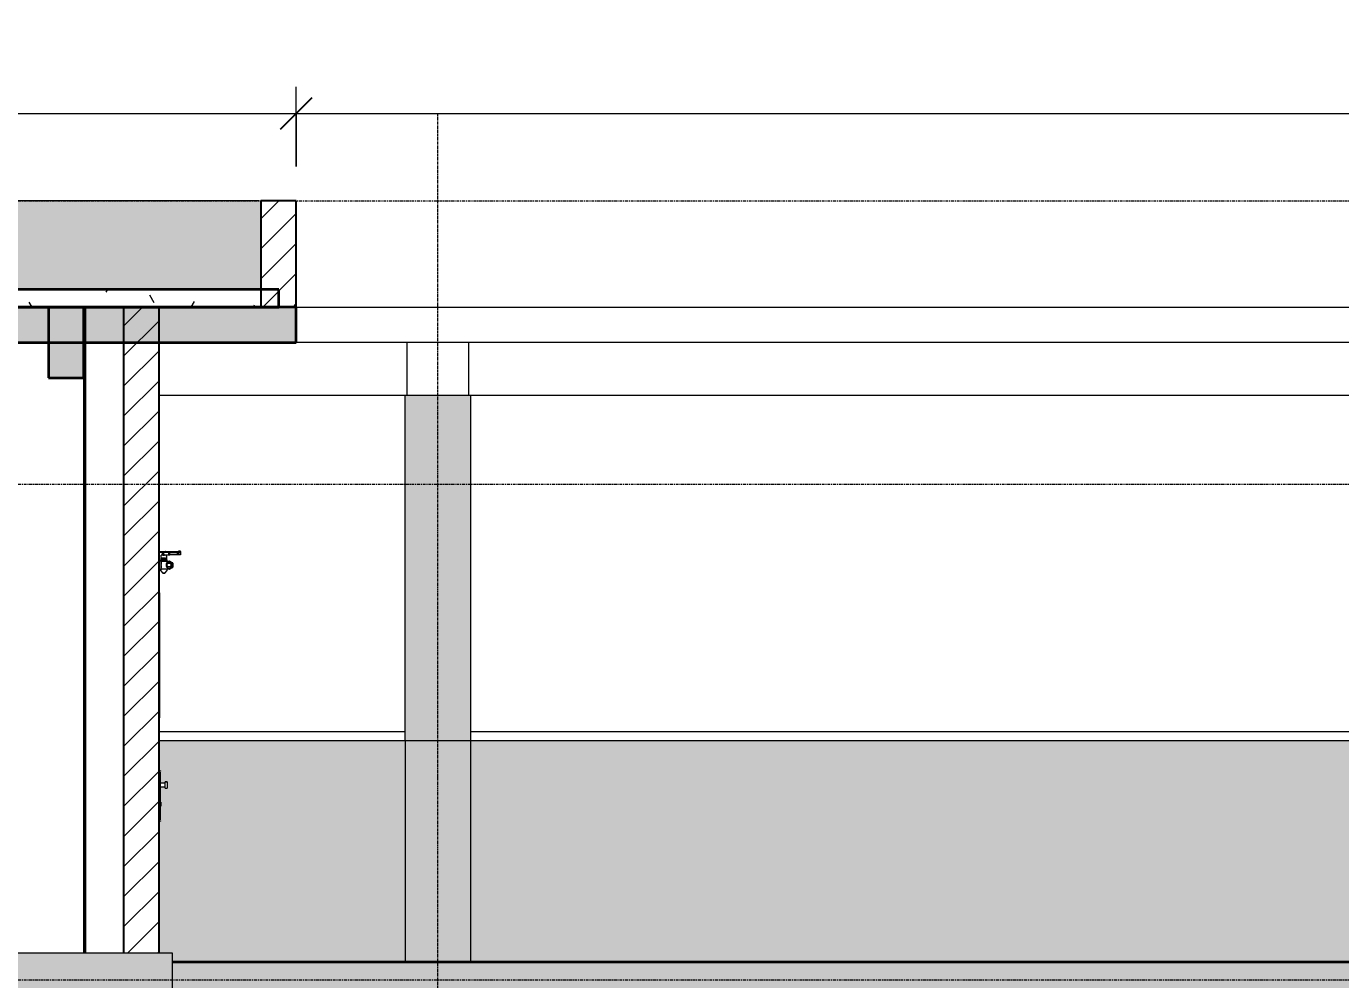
# Model space of a CAD drawing. Header units: millimetres. Extents: x 3451 to 201731, y -8641 to 35300.
# Drawn here: x 128366 to 135791, y 29400 to 34787 of the extents above; entities that cross this region are included whole.
import ezdxf

# ---------------------------------------------------------------- set-up
doc = ezdxf.new("R2010")
doc.units = ezdxf.units.MM
doc.linetypes.add('Centre', pattern=[31.75, 6.35, -4.7625, 15.875, -4.7625])
doc.linetypes.add('Grid Line', pattern=[22.225, 12.7, -3.175, 3.175, -3.175])
for name, color, linetype, lineweight in [('0-2', 50, 'Continuous', 5), ('A-ANNO-DIMS', 211, 'Continuous', 9), ('A-ANNO-DIMS-150', 211, 'Continuous', 9), ('A-DETL-GENF-1', 7, 'Continuous', 9), ('A-DETL-THIN', 151, 'Continuous', 9), ('A-DOOR', 31, 'Continuous', 9), ('A-FLOR-1', 10, 'Continuous', 35), ('A-FLOR-2', 7, 'Continuous', 9), ('A-FLOR-3', 192, 'Continuous', 35), ('A-FLOR-LEVL-2', 51, 'Centre', 9), ('A-FLOR-PATT-1', 7, 'Continuous', 9), ('A-FLOR-PATT-3', 8, 'Continuous', 9), ('A-WALL', 113, 'Continuous', 9), ('A-WALL-1', 113, 'Continuous', 25), ('A-WALL-PATT-3', 111, 'Continuous', 5), ('A-WALL-PATT-4', 111, 'Continuous', 9), ('I-WALL', 2, 'Continuous', 9), ('I-WALL-2', 2, 'Continuous', 25), ('S-BEAM-1', 12, 'Continuous', 5), ('S-BEAM-2', 10, 'Continuous', 35), ('S-BEAM-3', 7, 'Continuous', 9), ('S-COLS-1', 7, 'Continuous', 9), ('S-GRID-1', 1, 'Grid Line', 9)]:
    doc.layers.add(name, color=color, linetype=linetype, lineweight=lineweight)
doc.styles.add('UTM Avo', font='', dxfattribs={"width": 0.9, "height": 375})
doc.styles.get('UTM Avo').set_extended_font_data('UTM Avo')
doc.dimstyles.new('1_Dim_chi_tiet_2_5', dxfattribs={"dimscale": 304.8, "dimtxt": 374.737856, "dimasz": 0.590551, "dimexe": 0.492126, "dimexo": 0.0625, "dimgap": 0.049213, "dimtad": 1, "dimdec": 0, "dimrnd": 5, "dimzin": 0, "dimdsep": 46, "dimtxsty": 'UTM Avo', "dimblk1": 'OBLIQUE', "dimblk2": 'OBLIQUE', "dimsah": 1, "dimcen": 0.09, "dimdle": 0.492126, "dimazin": 0, "dimtfac": 1, "dimtdec": 4, "dimtix": 1, "dimtmove": 0, "dimatfit": 3, "dimfxl": 0.984252, "dimfxlon": 1, "dimtvp": 1, "dimtolj": 1, "dimtzin": 0, "dimarcsym": 2})
pattern_1 = [(0, (148640.78, 14125), (609.6, 152.4), [50.292, -406.908, 50.292, -406.908, -2438.4]), (0, (148640.78, 14125), (609.6, 152.4), [-914.4, 50.292, -864.108, 50.292, -406.908, -1066.8]), (0, (148640.78, 14125), (609.6, 152.4), [-2286, 50.292, -254.508, 50.292, -711.708]), (120, (148869.38, 14201.2), (-436.7823, 451.7291), [50.292, -406.908, 50.292, -2845.308]), (120, (148869.38, 14201.2), (-436.7823, 451.7291), [-507.492, -406.908, 50.292, -864.108, -1524]), (120, (148869.38, 14201.2), (-436.7823, 451.7291), [-1828.8, 50.292, -406.908, 50.292, -1016.508]), (120, (148869.38, 14201.2), (-436.7823, 451.7291), [-2336.292, -254.508, 50.292, -711.708]), (240, (148945.58, 14506), (-172.8177, -604.1291), [50.292, -406.908, 50.292, -406.908, -2438.4]), (240, (148945.58, 14506), (-172.8177, -604.1291), [-914.4, 50.292, -864.108, 50.292, -406.908, -1066.8]), (240, (148945.58, 14506), (-172.8177, -604.1291), [-2286, 50.292, -254.508, 50.292, -711.708])]
pattern_2 = [(45, (148640.78, 14125), (-84.8528, 84.8528), [])]

# ---------------------------------------------------------------- blocks, each defined once
blk = doc.blocks.new('NCV_TKTC_KET CAU_rvt-2-TKCS_MẶT CẮT D')
at = {"layer": 'A-FLOR-PATT-1'}
blk.add_hatch(color=256, dxfattribs=at).paths.add_polyline_path([(-71531.7, 33000), (-70736.9, 33000), (-70736.9, 33200), (-78235.3, 33200), (-78235.3, 33000), (-74144, 33000)])
at = {"layer": 'S-BEAM-1'}
blk.add_hatch(color=256, dxfattribs=at).paths.add_polyline_path([(-72136.9, 32800), (-71936.9, 32800), (-71936.9, 33200), (-72136.9, 33200)])
at = {"layer": 'A-FLOR-1'}
for p, q in [((-70736.9, 33200), (-78235.3, 33200)), ((-70736.9, 33000), (-70736.9, 33200)), ((-78235.3, 33000), (-70736.9, 33000))]:
    blk.add_line(p, q, dxfattribs=at)
at = {"layer": 'A-FLOR-2'}
for p, q in [((-70736.9, 33200), (-52461.9, 33200)), ((-52461.9, 33000), (-70736.9, 33000))]:
    blk.add_line(p, q, dxfattribs=at)
at = {"layer": 'S-BEAM-2'}
for p, q in [((-71936.9, 33200), (-72136.9, 33200)), ((-72136.9, 33200), (-72136.9, 32800)), ((-71936.9, 32800), (-71936.9, 33200)), ((-72136.9, 32800), (-71936.9, 32800))]:
    blk.add_line(p, q, dxfattribs=at)
at = {"layer": 'S-BEAM-3'}
for p, q in [((-70121.9, 32700), (-71511.9, 32700)), ((-61921.9, 32700), (-69751.9, 32700))]:
    blk.add_line(p, q, dxfattribs=at)
at = {"layer": 'S-COLS-1'}
for p, q in [((-70111.9, 33000), (-70111.9, 32700)), ((-69761.9, 32700), (-69761.9, 33000))]:
    blk.add_line(p, q, dxfattribs=at)
blk = doc.blocks.new('FD_01 - FD_01-1200x2200mm-V400-TKCS_MẶT CẮT D')
at = {"layer": 'A-DOOR'}
for p, q in [((-71505.9, 31818.5), (-71476.6, 31818.5)), ((-71505.9, 31818.5), (-71505.9, 31815.5)), ((-71505.9, 31815.5), (-71476.6, 31815.5)), ((-71470.4, 31798), (-71500.4, 31798)), ((-71500.4, 31784.6), (-71500.4, 31792.9)), ((-71500.4, 31776), (-71500.4, 31782)), ((-71500.4, 31782), (-71485.4, 31782)), ((-71490.5, 31798), (-71496.3, 31798)), ((-71495, 31784), (-71492.3, 31784)), ((-71495, 31784), (-71495, 31782)), ((-71493.5, 31814), (-71493.5, 31801)), ((-71491.4, 31814.5), (-71493.4, 31814.5)), ((-71493.4, 31814.5), (-71491.4, 31814.5)), ((-71492.7, 31814), (-71489.3, 31814)), ((-71489.3, 31801), (-71492.7, 31801)), ((-71492.3, 31784), (-71482.2, 31784)), ((-71492.3, 31784), (-71492.3, 31782)), ((-71425.4, 31814.5), (-71491.4, 31814.5)), ((-71491, 31814), (-71491, 31798)), ((-71484, 31798), (-71491, 31798)), ((-71491, 31798), (-71490.8, 31798)), ((-71489.8, 31814), (-71489.8, 31797.7)), ((-71489.4, 31798), (-71489.8, 31798)), ((-71489.8, 31798), (-71484.3, 31798)), ((-71489.3, 31814), (-71487.4, 31814)), ((-71489.3, 31814), (-71489.3, 31801)), ((-71487.4, 31801), (-71489.3, 31801)), ((-71487.6, 31814), (-71488.9, 31814)), ((-71488.9, 31801), (-71487.6, 31801)), ((-71488.8, 31814), (-71487.6, 31814)), ((-71487.6, 31814), (-71487.6, 31801)), ((-71487.6, 31814), (-71483.6, 31814)), ((-71487.6, 31814), (-71487.6, 31801)), ((-71483.6, 31801), (-71487.6, 31801)), ((-71487.4, 31814), (-71485.4, 31814)), ((-71485.4, 31801), (-71487.4, 31801)), ((-71485.4, 31782), (-71470.4, 31782)), ((-71484.3, 31798), (-71481.1, 31798)), ((-71480, 31798), (-71484, 31798)), ((-71482.2, 31784), (-71474.9, 31784)), ((-71482.2, 31784), (-71482.2, 31782)), ((-71481.6, 31798), (-71480.7, 31798)), ((-71481.1, 31798), (-71481.6, 31798)), ((-71481.2, 31797.7), (-71481.2, 31800.7)), ((-71480.4, 31800.5), (-71452.3, 31800.5)), ((-71474.6, 31798), (-71480.4, 31798)), ((-71480.1, 31798), (-71480, 31798)), ((-71480, 31798), (-71480, 31800.7)), ((-71476.6, 31818.5), (-71475.4, 31818.5)), ((-71476.6, 31815.5), (-71475.4, 31815.5)), ((-71475.9, 31818.5), (-71476.5, 31818.5)), ((-71476.5, 31818.5), (-71475.9, 31818.5)), ((-71476.5, 31815.5), (-71475.9, 31815.5)), ((-71475.9, 31815.5), (-71476.5, 31815.5)), ((-71475.4, 31818.5), (-71449.8, 31818.5)), ((-71475.4, 31815.5), (-71449.8, 31815.5)), ((-71474.9, 31784), (-71474.9, 31782)), ((-71470.4, 31792.9), (-71470.4, 31784.6)), ((-71470.4, 31782), (-71470.4, 31776)), ((-71447.6, 31813.5), (-71452.3, 31813.5)), ((-71452.3, 31801.5), (-71447.6, 31801.5)), ((-71449.8, 31818.5), (-71448.8, 31818.5)), ((-71449.8, 31815.5), (-71448.8, 31815.5)), ((-71448.8, 31818.5), (-71398.2, 31818.5)), ((-71448.8, 31815.5), (-71398.2, 31815.5)), ((-71397.6, 31812.5), (-71447.6, 31812.5)), ((-71447.6, 31802.5), (-71397.6, 31802.5)), ((-71425.4, 31814.5), (-71423.4, 31814.5)), ((-71423.4, 31814.5), (-71425.4, 31814.5)), ((-71405.3, 31811.5), (-71403.4, 31811.5)), ((-71405.3, 31803.5), (-71405.3, 31811.5)), ((-71403.4, 31803.5), (-71405.3, 31803.5)), ((-71403.6, 31814.5), (-71402, 31814.5)), ((-71402, 31800.5), (-71403.6, 31800.5)), ((-71403.4, 31811.5), (-71403.1, 31811.5)), ((-71403.1, 31803.5), (-71403.4, 31803.5)), ((-71402.6, 31814.5), (-71402.6, 31800.5)), ((-71402, 31814.5), (-71402.6, 31814.5)), ((-71402.6, 31814.5), (-71394.4, 31814.5)), ((-71402.1, 31820.3), (-71402.1, 31818.5)), ((-71402.1, 31820.3), (-71390.1, 31820.3)), ((-71390.1, 31820.3), (-71402.1, 31820.3)), ((-71402, 31800.5), (-71402, 31814.5)), ((-71394.4, 31800.5), (-71402, 31800.5)), ((-71401.4, 31811.5), (-71401.4, 31809.5)), ((-71401.4, 31807.2), (-71401.4, 31804.8)), ((-71401.1, 31815.5), (-71401.1, 31814.5)), ((-71396.1, 31818.5), (-71398.6, 31818.5)), ((-71398.6, 31818.5), (-71396.1, 31818.5)), ((-71398.6, 31815.5), (-71396.1, 31815.5)), ((-71396.1, 31815.5), (-71398.6, 31815.5)), ((-71398.6, 31815.5), (-71396.1, 31815.5)), ((-71396.1, 31815.5), (-71398.6, 31815.5)), ((-71398.2, 31818.5), (-71396.6, 31818.5)), ((-71396.6, 31818.5), (-71398.2, 31818.5)), ((-71396.6, 31815.5), (-71398.2, 31815.5)), ((-71398.2, 31815.5), (-71396.6, 31815.5)), ((-71397.7, 31818.5), (-71396.1, 31818.5)), ((-71396.1, 31818.5), (-71397.7, 31818.5)), ((-71396.6, 31818.5), (-71388.9, 31818.5)), ((-71396.6, 31815.5), (-71388.9, 31815.5)), ((-71394.4, 31814.5), (-71390.2, 31814.5)), ((-71390.4, 31800.5), (-71394.4, 31800.5)), ((-71391.1, 31814.5), (-71391.1, 31815.5)), ((-71390.1, 31818.5), (-71390.1, 31820.3)), ((-71389.6, 31800.5), (-71389.6, 31814.5)), ((-71388.9, 31818.5), (-71388.9, 31818.5)), ((-71388.9, 31815.5), (-71388.9, 31815.5)), ((-71388.5, 31815.5), (-71388.5, 31818.5)), ((-71500.3, 31765), (-71511.9, 31765)), ((-71511.9, 31720), (-71500.3, 31720)), ((-71504.5, 31772), (-71504.5, 31765)), ((-71503.8, 31772), (-71504.5, 31772)), ((-71504.5, 31772), (-71479.9, 31772)), ((-71498.8, 31765), (-71504.5, 31765)), ((-71504.5, 31765), (-71503.8, 31765)), ((-71504.4, 31720), (-71504.4, 31712.4)), ((-71503.8, 31720), (-71504.4, 31720)), ((-71504.4, 31720), (-71498.7, 31720)), ((-71504.2, 31711.7), (-71491.2, 31696.3)), ((-71500.6, 31723), (-71500.6, 31762)), ((-71485.4, 31776), (-71500.4, 31776)), ((-71500.3, 31765), (-71499.3, 31765)), ((-71499.3, 31720), (-71500.3, 31720)), ((-71499.3, 31765), (-71496.3, 31765)), ((-71496.3, 31720), (-71499.3, 31720)), ((-71496.3, 31765), (-71452.1, 31765)), ((-71452.1, 31720), (-71496.3, 31720)), ((-71495, 31776), (-71495, 31774)), ((-71493.6, 31774), (-71495, 31774)), ((-71493.9, 31774), (-71493.9, 31772)), ((-71493.6, 31774), (-71493.9, 31774)), ((-71493.9, 31774), (-71491.3, 31774)), ((-71487.3, 31774), (-71493.6, 31774)), ((-71492.3, 31774), (-71493.6, 31774)), ((-71492.3, 31776), (-71492.3, 31774)), ((-71487.3, 31774), (-71492.3, 31774)), ((-71491.3, 31774), (-71487.3, 31774)), ((-71487.3, 31774), (-71482.6, 31774)), ((-71482.6, 31774), (-71487.3, 31774)), ((-71482.2, 31774), (-71487.3, 31774)), ((-71470.4, 31776), (-71485.4, 31776)), ((-71482.6, 31774), (-71478.6, 31774)), ((-71478.6, 31774), (-71482.6, 31774)), ((-71482.2, 31776), (-71482.2, 31774)), ((-71478.6, 31774), (-71482.2, 31774)), ((-71479.9, 31772), (-71465.4, 31772)), ((-71478.7, 31696.3), (-71465.7, 31711.7)), ((-71474.9, 31774), (-71478.6, 31774)), ((-71477.1, 31774), (-71476.2, 31774)), ((-71475.9, 31774), (-71477.1, 31774)), ((-71476.2, 31774), (-71475.9, 31774)), ((-71475.9, 31772), (-71475.9, 31774)), ((-71474.9, 31776), (-71474.9, 31774)), ((-71467.1, 31742.5), (-71461.4, 31752.5)), ((-71461.4, 31732.5), (-71467.1, 31742.5)), ((-71465.4, 31772), (-71466.1, 31772)), ((-71465.4, 31765), (-71465.4, 31772)), ((-71465.4, 31712.4), (-71465.4, 31720)), ((-71461.4, 31752.5), (-71449.8, 31752.5)), ((-71449.8, 31732.5), (-71461.4, 31732.5)), ((-71451.1, 31764.7), (-71435.6, 31756.1)), ((-71435.6, 31728.9), (-71451.1, 31720.3)), ((-71449.8, 31752.5), (-71444, 31742.5)), ((-71444, 31742.5), (-71449.8, 31732.5)), ((-71434.6, 31754.3), (-71434.6, 31730.7)), ((-71490.5, 31697), (-71488.6, 31697)), ((-71488.6, 31697), (-71490.5, 31697)), ((-71481.4, 31696), (-71488.4, 31696)), ((-71488.4, 31696), (-71481.4, 31696)), ((-71481.3, 31697), (-71479.4, 31697)), ((-71479.4, 31697), (-71481.3, 31697)), ((-71511.9, 31585), (-71509.9, 31585)), ((-71509.9, 31585), (-71509.9, 30880)), ((-71509.9, 30880), (-71511.9, 30880)), ((-71505.9, 30580), (-71511.9, 30580)), ((-71503.9, 30302.5), (-71503.9, 30572.5)), ((-71466.9, 30517.5), (-71476.9, 30517.5)), ((-71476.9, 30500), (-71476.9, 30517.5)), ((-71476.9, 30517.5), (-71466.9, 30517.5)), ((-71466.9, 30517.5), (-71466.9, 30500)), ((-71476.9, 30510), (-71503.9, 30510)), ((-71503.9, 30507.1), (-71503.9, 30509.7)), ((-71503.9, 30505), (-71503.9, 30505)), ((-71503.9, 30490.3), (-71503.9, 30492.9)), ((-71503.9, 30490), (-71476.9, 30490)), ((-71476.9, 30482.5), (-71476.9, 30500)), ((-71476.9, 30482.5), (-71466.9, 30482.5)), ((-71476.9, 30482.5), (-71466.9, 30482.5)), ((-71466.9, 30500), (-71466.9, 30482.5)), ((-71501.9, 30406), (-71503.9, 30406)), ((-71501.9, 30395.1), (-71503.9, 30395.1)), ((-71503.9, 30377.8), (-71501.9, 30377.8)), ((-71501.9, 30403), (-71501.9, 30403)), ((-71501.9, 30403), (-71501.9, 30397)), ((-71501.9, 30397), (-71501.9, 30397)), ((-71501.9, 30395.1), (-71501.9, 30381.2)), ((-71501.9, 30395.1), (-71501.9, 30395.1)), ((-71501.9, 30381.2), (-71501.9, 30381.2)), ((-71511.9, 30295), (-71505.9, 30295))]:
    blk.add_line(p, q, dxfattribs=at)
at = {"layer": 'A-DOOR', "flags": 128}
for points in [[(-71407.9, 31807.5), (-71407.8, 31808.3), (-71407.6, 31809), (-71407.2, 31809.7), (-71406.7, 31810.4), (-71406, 31811), (-71405.3, 31811.5)], [(-71405.3, 31803.5), (-71406, 31804), (-71406.7, 31804.6), (-71407.2, 31805.3), (-71407.6, 31806), (-71407.8, 31806.7), (-71407.9, 31807.5)], [(-71504.2, 31711.7), (-71504.2, 31711.7), (-71504.2, 31711.8), (-71504.3, 31711.8), (-71504.3, 31711.8), (-71504.3, 31711.9), (-71504.3, 31711.9), (-71504.3, 31712), (-71504.4, 31712), (-71504.4, 31712), (-71504.4, 31712.1), (-71504.4, 31712.1), (-71504.4, 31712.2), (-71504.4, 31712.2), (-71504.4, 31712.3), (-71504.4, 31712.3), (-71504.4, 31712.3), (-71504.4, 31712.4), (-71504.4, 31712.4)], [(-71500.3, 31765), (-71500.4, 31764.9), (-71500.4, 31764.7), (-71500.5, 31764.3), (-71500.5, 31763.9), (-71500.6, 31763.3), (-71500.6, 31762.7), (-71500.6, 31762)], [(-71500.6, 31762), (-71500.6, 31762.7), (-71500.6, 31763.3), (-71500.5, 31763.9), (-71500.5, 31764.3), (-71500.4, 31764.7), (-71500.4, 31764.9)], [(-71500.4, 31720.1), (-71500.4, 31720.3), (-71500.5, 31720.7), (-71500.5, 31721.1), (-71500.6, 31721.7), (-71500.6, 31722.3), (-71500.6, 31723)], [(-71500.6, 31723), (-71500.6, 31722.3), (-71500.6, 31721.7), (-71500.5, 31721.1), (-71500.5, 31720.7), (-71500.4, 31720.3), (-71500.4, 31720.1), (-71500.3, 31720)], [(-71465.4, 31712.4), (-71465.4, 31712.4), (-71465.4, 31712.3), (-71465.4, 31712.3), (-71465.5, 31712.2), (-71465.5, 31712.2), (-71465.5, 31712.1), (-71465.5, 31712.1), (-71465.5, 31712.1), (-71465.5, 31712), (-71465.5, 31712), (-71465.5, 31711.9), (-71465.6, 31711.9), (-71465.6, 31711.9), (-71465.6, 31711.8), (-71465.6, 31711.8), (-71465.7, 31711.7), (-71465.7, 31711.7), (-71465.7, 31711.7)], [(-71490.5, 31696), (-71490.5, 31696), (-71490.6, 31696), (-71490.6, 31696), (-71490.7, 31696), (-71490.7, 31696), (-71490.7, 31696), (-71490.8, 31696), (-71490.8, 31696), (-71490.8, 31696.1), (-71490.9, 31696.1), (-71490.9, 31696.1), (-71490.9, 31696.1), (-71491, 31696.1), (-71491, 31696.1), (-71491, 31696.2), (-71491.1, 31696.2), (-71491.1, 31696.2), (-71491.1, 31696.2), (-71491.1, 31696.3), (-71491.2, 31696.3), (-71491.2, 31696.3), (-71491.2, 31696.3)], [(-71479.4, 31696), (-71479.4, 31696), (-71479.4, 31696), (-71479.4, 31696), (-71479.4, 31696), (-71479.5, 31696), (-71479.5, 31696), (-71479.6, 31696), (-71479.6, 31696), (-71479.7, 31696), (-71479.8, 31696), (-71479.9, 31696), (-71480, 31696), (-71480.1, 31696), (-71480.2, 31696), (-71480.3, 31696), (-71480.5, 31696), (-71480.6, 31696), (-71480.7, 31696), (-71480.9, 31696), (-71481.1, 31696), (-71481.2, 31696), (-71481.4, 31696), (-71481.6, 31696), (-71481.7, 31696), (-71481.9, 31696), (-71482.1, 31696), (-71482.3, 31696), (-71482.5, 31696), (-71482.7, 31696), (-71482.9, 31696), (-71483.1, 31696), (-71483.3, 31696), (-71483.6, 31696), (-71483.8, 31696), (-71484, 31696), (-71484.2, 31696), (-71484.4, 31696), (-71484.7, 31696), (-71484.9, 31696), (-71485.1, 31696), (-71485.3, 31696), (-71485.5, 31696), (-71485.8, 31696), (-71486, 31696), (-71486.2, 31696), (-71486.4, 31696), (-71486.6, 31696), (-71486.8, 31696), (-71487.1, 31696), (-71487.3, 31696), (-71487.5, 31696), (-71487.7, 31696), (-71487.8, 31696), (-71488, 31696), (-71488.2, 31696), (-71488.4, 31696), (-71488.6, 31696), (-71488.7, 31696), (-71488.9, 31696), (-71489, 31696), (-71489.2, 31696), (-71489.3, 31696), (-71489.5, 31696), (-71489.6, 31696), (-71489.7, 31696), (-71489.8, 31696), (-71489.9, 31696), (-71490, 31696), (-71490.1, 31696), (-71490.2, 31696), (-71490.3, 31696), (-71490.3, 31696), (-71490.4, 31696), (-71490.4, 31696), (-71490.5, 31696), (-71490.5, 31696), (-71490.5, 31696), (-71490.5, 31696)], [(-71490.5, 31696), (-71490.5, 31696), (-71490.5, 31696), (-71490.5, 31696), (-71490.4, 31696), (-71490.4, 31696), (-71490.4, 31696), (-71490.3, 31696), (-71490.2, 31696), (-71490.2, 31696), (-71490.1, 31696), (-71490, 31696), (-71489.9, 31696), (-71489.8, 31696), (-71489.7, 31696), (-71489.5, 31696), (-71489.4, 31696), (-71489.3, 31696), (-71489.1, 31696), (-71489, 31696), (-71488.8, 31696), (-71488.7, 31696), (-71488.5, 31696), (-71488.3, 31696), (-71488.1, 31696), (-71487.9, 31696), (-71487.8, 31696), (-71487.6, 31696), (-71487.4, 31696), (-71487.2, 31696), (-71487, 31696), (-71486.7, 31696), (-71486.5, 31696), (-71486.3, 31696), (-71486.1, 31696), (-71485.9, 31696), (-71485.7, 31696), (-71485.4, 31696), (-71485.2, 31696), (-71485, 31696), (-71484.8, 31696), (-71484.6, 31696), (-71484.3, 31696), (-71484.1, 31696), (-71483.9, 31696), (-71483.7, 31696), (-71483.5, 31696), (-71483.2, 31696), (-71483, 31696), (-71482.8, 31696), (-71482.6, 31696), (-71482.4, 31696), (-71482.2, 31696), (-71482, 31696), (-71481.8, 31696), (-71481.7, 31696), (-71481.5, 31696), (-71481.3, 31696), (-71481.1, 31696), (-71481, 31696), (-71480.8, 31696), (-71480.7, 31696), (-71480.5, 31696), (-71480.4, 31696), (-71480.3, 31696), (-71480.2, 31696), (-71480, 31696), (-71479.9, 31696), (-71479.8, 31696), (-71479.8, 31696), (-71479.7, 31696), (-71479.6, 31696), (-71479.6, 31696), (-71479.5, 31696), (-71479.5, 31696), (-71479.4, 31696), (-71479.4, 31696), (-71479.4, 31696), (-71479.4, 31696)], [(-71478.7, 31696.3), (-71478.7, 31696.3), (-71478.7, 31696.3), (-71478.7, 31696.2), (-71478.8, 31696.2), (-71478.8, 31696.2), (-71478.8, 31696.2), (-71478.9, 31696.2), (-71478.9, 31696.1), (-71478.9, 31696.1), (-71478.9, 31696.1), (-71479, 31696.1), (-71479, 31696.1), (-71479, 31696.1), (-71479.1, 31696), (-71479.1, 31696), (-71479.2, 31696), (-71479.2, 31696), (-71479.2, 31696), (-71479.3, 31696), (-71479.3, 31696), (-71479.3, 31696), (-71479.4, 31696)], [(-71505.9, 30580), (-71505.9, 30580), (-71505.8, 30580), (-71505.7, 30580), (-71505.6, 30580), (-71505.5, 30580), (-71505.5, 30579.9), (-71505.4, 30579.9), (-71505.3, 30579.9), (-71505.2, 30579.9), (-71505.2, 30579.8), (-71505.1, 30579.8), (-71505, 30579.8), (-71504.9, 30579.7), (-71504.9, 30579.7), (-71504.8, 30579.7), (-71504.7, 30579.6), (-71504.7, 30579.6), (-71504.6, 30579.5), (-71504.6, 30579.4), (-71504.5, 30579.4), (-71504.4, 30579.3), (-71504.4, 30579.3), (-71504.3, 30579.2), (-71504.3, 30579.1), (-71504.3, 30579.1), (-71504.2, 30579), (-71504.2, 30578.9), (-71504.1, 30578.9), (-71504.1, 30578.8), (-71504.1, 30578.7), (-71504, 30578.6), (-71504, 30578.6), (-71504, 30578.5), (-71504, 30578.4), (-71504, 30578.3), (-71504, 30578.3), (-71503.9, 30578.2), (-71503.9, 30578.1), (-71503.9, 30578), (-71503.9, 30578)], [(-71503.9, 30297), (-71503.9, 30296.9), (-71503.9, 30296.8), (-71504, 30296.8), (-71504, 30296.7), (-71504, 30296.6), (-71504, 30296.5), (-71504, 30296.4), (-71504, 30296.4), (-71504.1, 30296.3), (-71504.1, 30296.2), (-71504.1, 30296.1), (-71504.2, 30296.1), (-71504.2, 30296), (-71504.2, 30295.9), (-71504.3, 30295.9), (-71504.3, 30295.8), (-71504.4, 30295.7), (-71504.4, 30295.7), (-71504.5, 30295.6), (-71504.5, 30295.6), (-71504.6, 30295.5), (-71504.7, 30295.5), (-71504.7, 30295.4), (-71504.8, 30295.4), (-71504.9, 30295.3), (-71504.9, 30295.3), (-71505, 30295.2), (-71505.1, 30295.2), (-71505.1, 30295.2), (-71505.2, 30295.1), (-71505.3, 30295.1), (-71505.4, 30295.1), (-71505.4, 30295.1), (-71505.5, 30295), (-71505.6, 30295), (-71505.7, 30295), (-71505.8, 30295), (-71505.8, 30295), (-71505.9, 30295), (-71505.9, 30295)]]:
    blk.add_lwpolyline(points, dxfattribs=at)
at = {"layer": 'A-DOOR'}
for centre, radius, start, end in [((-71455.6, 31742.5), 17, 0, 180), ((-71455.6, 31742.5), 17, 180, 0), ((-71455.6, 31742.5), 16.5, 0, 180), ((-71455.6, 31742.5), 16.5, 180, 0), ((-71455.6, 31742.5), 17, 105, 120), ((-71455.6, 31742.5), 17, 240, 255), ((-71452.1, 31763), 2, 60.80251, 90), ((-71452.1, 31722), 2, 270, 299.19749), ((-71436.6, 31754.3), 2, 0, 60.80251), ((-71436.6, 31730.7), 2, 299.19749, 0)]:
    blk.add_arc(centre, radius, start, end, dxfattribs=at)
for centre, major_axis, ratio, start_param, end_param in [((-71500.4, 31786), (0, 12), 0.000349, 5.323254, 6.283185), ((-71500.4, 31788), (0, 6), 0.000349, 2.181662, 3.141593), ((-71487.7, 31807.5), (0, 2.5), 0.259156, 4.712389, 7.853982), ((-71487.7, 31807.5), (0, 2.5), 0.259156, 1.570796, 4.712389), ((-71487.9, 31807.5), (0, 6.79), 0.259156, 5.224283, 5.992125), ((-71487.9, 31807.5), (0, 6.79), 0.259156, 3.432653, 4.200495), ((-71485.9, 31807.5), (0, 6.79), 0.259156, 5.736177, 5.992125), ((-71485.9, 31807.5), (0, 6.79), 0.259156, 3.432653, 3.688601), ((-71480.4, 31807.5), (0, 7), 0.965835, 6.029595, 6.790365), ((-71480.4, 31807.5), (0, 7), 0.965835, 2.634413, 3.395183), ((-71470.4, 31786), (0, 12), 0.000349, 5.323254, 6.283185), ((-71470.4, 31788), (0, 6), 0.000349, 2.181662, 3.141593), ((-71452.3, 31807.5), (0, 7), 0.965835, 0.261799, 1.570796), ((-71452.3, 31807.5), (0, 7), 0.965835, 1.570796, 3.926991), ((-71452.3, 31807.5), (0, 6), 0.965835, 5.759587, 7.853982), ((-71452.3, 31807.5), (0, 6), 0.965835, 1.570796, 3.665191), ((-71447.6, 31807.5), (0, 6), 0.965835, 5.759587, 7.853982), ((-71447.6, 31807.5), (0, 6), 0.965835, 1.570796, 3.665191), ((-71447.6, 31807.5), (0, 5), 0.965835, 0.542796, 1.570796), ((-71447.6, 31807.5), (0, 5), 0.965835, 1.570796, 2.598796), ((-71452.3, 31807.5), (0, 7), 0.965835, 5.497787, 6.021386), ((-71447.6, 31807.5), (0, 5), 0.965835, 6.021386, 6.806784), ((-71447.6, 31807.5), (0, 5), 0.965835, 2.617994, 3.403392), ((-71403.6, 31807.5), (0, 7), 0.259156, 0, 1.570796), ((-71403.6, 31807.5), (0, 7), 0.259156, 1.570796, 3.141593), ((-71404.1, 31807.5), (0, 2.5), 0.259156, 4.712389, 7.853982), ((-71404.1, 31807.5), (0, 2.5), 0.259156, 1.570796, 4.712389), ((-71398.5, 31807.5), (0, 5), 0.965835, 0.65038, 0.880484), ((-71398.5, 31807.5), (0, 5), 0.965835, 2.261108, 2.491212), ((-71401.6, 31807.5), (0, 7), 0.259156, 0, 0.261799), ((-71401.6, 31807.5), (0, 7), 0.259156, 2.879793, 3.141593), ((-71402.2, 31807.5), (0, 2.5), 0.259156, 5.759587, 6.021386), ((-71402.2, 31807.5), (0, 2.5), 0.259156, 5.759587, 6.021386), ((-71402.2, 31807.5), (0, 2.5), 0.259156, 3.403392, 4.45059), ((-71402.2, 31807.5), (0, 2.5), 0.259156, 3.403392, 4.45059)]:
    blk.add_ellipse(centre, major_axis=major_axis, ratio=ratio, start_param=start_param, end_param=end_param, dxfattribs=at)
for points, knots in [([(-71483.6, 31813.6), (-71483.8, 31813.5), (-71484.2, 31813.2), (-71484.6, 31812.8), (-71484.9, 31812.5), (-71485.1, 31812.3), (-71485.3, 31812), (-71485.4, 31811.8), (-71485.5, 31811.7), (-71485.6, 31811.5), (-71485.7, 31811.3), (-71485.8, 31811.1), (-71486, 31810.8), (-71486, 31810.6), (-71486.1, 31810.4), (-71486.2, 31810.3), (-71486.2, 31810), (-71486.3, 31809.8), (-71486.4, 31809.4), (-71486.5, 31809), (-71486.5, 31808.7), (-71486.6, 31808.2), (-71486.6, 31807.8), (-71486.6, 31807.5)], [0, 0, 0, 0, 0.1, 0.2, 0.25, 0.3, 0.35, 0.375, 0.4, 0.425, 0.45, 0.5, 0.55, 0.575, 0.6, 0.625, 0.65, 0.7, 0.75, 0.8, 0.85, 0.9, 1, 1, 1, 1]), ([(-71486.6, 31807.5), (-71486.6, 31807.2), (-71486.6, 31806.8), (-71486.5, 31806.3), (-71486.5, 31806), (-71486.4, 31805.6), (-71486.3, 31805.2), (-71486.2, 31805), (-71486.2, 31804.7), (-71486.1, 31804.6), (-71486, 31804.4), (-71486, 31804.2), (-71485.8, 31803.9), (-71485.7, 31803.7), (-71485.6, 31803.5), (-71485.5, 31803.3), (-71485.4, 31803.2), (-71485.3, 31803), (-71485.1, 31802.7), (-71484.9, 31802.5), (-71484.6, 31802.2), (-71484.2, 31801.8), (-71483.8, 31801.5), (-71483.6, 31801.4)], [0, 0, 0, 0, 0.1, 0.15, 0.2, 0.25, 0.3, 0.35, 0.375, 0.4, 0.425, 0.45, 0.5, 0.55, 0.575, 0.6, 0.625, 0.65, 0.7, 0.75, 0.8, 0.9, 1, 1, 1, 1]), ([(-71499.3, 31754.9), (-71499.3, 31756), (-71499.4, 31757.3), (-71499.6, 31758.4), (-71499.8, 31758.7), (-71499.9, 31758.5), (-71500.1, 31757.9), (-71500.2, 31756.9), (-71500.3, 31755.5), (-71500.4, 31753.8), (-71500.4, 31752.6), (-71500.4, 31752)], [0, 0, 0, 0, 0.2, 0.3, 0.4, 0.5, 0.6, 0.7, 0.8, 0.9, 1, 1, 1, 1]), ([(-71500.4, 31752), (-71500.4, 31753.2), (-71500.3, 31755), (-71500.2, 31756.9), (-71500.1, 31757.9), (-71499.9, 31758.5), (-71499.8, 31758.7), (-71499.6, 31758.4), (-71499.5, 31757.6), (-71499.3, 31756.4), (-71499.3, 31755.4), (-71499.3, 31754.9)], [0, 0, 0, 0, 0.2, 0.3, 0.4, 0.5, 0.6, 0.7, 0.8, 0.9, 1, 1, 1, 1]), ([(-71500.4, 31752), (-71500.4, 31750.8), (-71500.3, 31749), (-71500.2, 31747.1), (-71500.1, 31746.1), (-71499.9, 31745.5), (-71499.8, 31745.3), (-71499.6, 31745.6), (-71499.5, 31746.4), (-71499.3, 31747.6), (-71499.3, 31748.6), (-71499.3, 31749.1)], [0, 0, 0, 0, 0.2, 0.3, 0.4, 0.5, 0.6, 0.7, 0.8, 0.9, 1, 1, 1, 1]), ([(-71499.3, 31749.1), (-71499.3, 31748), (-71499.4, 31746.7), (-71499.6, 31745.6), (-71499.8, 31745.3), (-71499.9, 31745.5), (-71500.1, 31746.1), (-71500.2, 31747.1), (-71500.3, 31748.5), (-71500.4, 31750.2), (-71500.4, 31751.4), (-71500.4, 31752)], [0, 0, 0, 0, 0.2, 0.3, 0.4, 0.5, 0.6, 0.7, 0.8, 0.9, 1, 1, 1, 1]), ([(-71499.3, 31735.9), (-71499.3, 31737), (-71499.4, 31738.3), (-71499.6, 31739.4), (-71499.8, 31739.7), (-71499.9, 31739.5), (-71500.1, 31738.9), (-71500.2, 31737.9), (-71500.3, 31736.5), (-71500.4, 31734.8), (-71500.4, 31733.6), (-71500.4, 31733)], [0, 0, 0, 0, 0.2, 0.3, 0.4, 0.5, 0.6, 0.7, 0.8, 0.9, 1, 1, 1, 1]), ([(-71500.4, 31733), (-71500.4, 31734.2), (-71500.3, 31736), (-71500.2, 31737.9), (-71500.1, 31738.9), (-71499.9, 31739.5), (-71499.8, 31739.7), (-71499.6, 31739.4), (-71499.5, 31738.6), (-71499.3, 31737.4), (-71499.3, 31736.4), (-71499.3, 31735.9)], [0, 0, 0, 0, 0.2, 0.3, 0.4, 0.5, 0.6, 0.7, 0.8, 0.9, 1, 1, 1, 1]), ([(-71500.4, 31733), (-71500.4, 31731.8), (-71500.3, 31730), (-71500.2, 31728.1), (-71500.1, 31727.1), (-71499.9, 31726.5), (-71499.8, 31726.3), (-71499.6, 31726.6), (-71499.5, 31727.4), (-71499.3, 31728.6), (-71499.3, 31729.6), (-71499.3, 31730.1)], [0, 0, 0, 0, 0.2, 0.3, 0.4, 0.5, 0.6, 0.7, 0.8, 0.9, 1, 1, 1, 1]), ([(-71499.3, 31730.1), (-71499.3, 31729), (-71499.4, 31727.7), (-71499.6, 31726.6), (-71499.8, 31726.3), (-71499.9, 31726.5), (-71500.1, 31727.1), (-71500.2, 31728.1), (-71500.3, 31729.5), (-71500.4, 31731.2), (-71500.4, 31732.4), (-71500.4, 31733)], [0, 0, 0, 0, 0.2, 0.3, 0.4, 0.5, 0.6, 0.7, 0.8, 0.9, 1, 1, 1, 1])]:
    blk.add_open_spline(points, degree=3, knots=knots, dxfattribs=at)
for points in [[(-71499.2, 31753.5), (-71499.2, 31754), (-71499.2, 31754.4), (-71499.3, 31754.9)], [(-71499.3, 31754.9), (-71499.2, 31754.4), (-71499.2, 31753.5), (-71499.1, 31752.5), (-71499.1, 31752)], [(-71499.1, 31752), (-71499.1, 31751.5), (-71499.2, 31750.5), (-71499.2, 31749.6), (-71499.3, 31749.1)], [(-71499.3, 31749.1), (-71499.2, 31749.6), (-71499.2, 31750), (-71499.2, 31750.5)], [(-71499.2, 31734.5), (-71499.2, 31735), (-71499.2, 31735.4), (-71499.3, 31735.9)], [(-71499.3, 31735.9), (-71499.2, 31735.4), (-71499.2, 31734.5), (-71499.1, 31733.5), (-71499.1, 31733)], [(-71499.1, 31733), (-71499.1, 31732.5), (-71499.2, 31731.5), (-71499.2, 31730.6), (-71499.3, 31730.1)], [(-71499.3, 31730.1), (-71499.2, 31730.6), (-71499.2, 31731), (-71499.2, 31731.5)]]:
    blk.add_open_spline(points, degree=3, dxfattribs=at)
blk = doc.blocks.new('DIMBLOCK106-TKCS_MẶT CẮT D')
at = {"layer": 'A-ANNO-DIMS-150'}
for p, q in [((122390.9, 33993.8), (122390.9, 34443.8)), ((129890.9, 33993.8), (129890.9, 34443.8)), ((122240.9, 34293.8), (130040.9, 34293.8)), ((122390.9, 34293.8), (122390.9, 33993.8)), ((129890.9, 34293.8), (129890.9, 33993.8))]:
    blk.add_line(p, q, dxfattribs=at)
at = {"layer": 'A-ANNO-DIMS-150', "lineweight": 25}
for p, q in [((122390.9, 34293.8), (122480.9, 34383.8)), ((129890.9, 34293.8), (129980.9, 34383.8)), ((122390.9, 34293.8), (122300.9, 34203.8)), ((129890.9, 34293.8), (129800.9, 34203.8))]:
    blk.add_line(p, q, dxfattribs=at)
at = {"layer": 'A-ANNO-DIMS-150', "color": 0, "insert": (125627.4, 34781), "char_height": 375, "width": 1232.471, "attachment_point": 1, "line_spacing_factor": 1.110334, "style": 'UTM Avo'}
blk.add_mtext('7500', dxfattribs=at)
blk = doc.blocks.new('_Oblique')
at = {"color": 0, "linetype": 'ByBlock', "lineweight": -2}
blk.add_line((-0.5, -0.5), (0.5, 0.5), dxfattribs=at)
blk = doc.blocks.new('DIMBLOCK107-TKCS_MẶT CẮT D')
at = {"layer": 'A-ANNO-DIMS-150'}
for p, q in [((129890.9, 33993.8), (129890.9, 34443.8)), ((148165.9, 33993.8), (148165.9, 34443.8)), ((129740.9, 34293.8), (148165.9, 34293.8)), ((129890.9, 34293.8), (129890.9, 33993.8)), ((148165.9, 34293.8), (148165.9, 33993.8))]:
    blk.add_line(p, q, dxfattribs=at)
at = {"layer": 'A-ANNO-DIMS-150', "lineweight": 25}
for p, q in [((129890.9, 34293.8), (129980.9, 34383.8)), ((148165.9, 34293.8), (148255.9, 34383.8)), ((129890.9, 34293.8), (129800.9, 34203.8)), ((148165.9, 34293.8), (148075.9, 34203.8))]:
    blk.add_line(p, q, dxfattribs=at)
at = {"layer": 'A-ANNO-DIMS-150', "color": 0, "insert": (138386.5, 34781), "char_height": 375, "width": 1540.589, "attachment_point": 1, "line_spacing_factor": 1.110334, "style": 'UTM Avo'}
blk.add_mtext('18275', dxfattribs=at)

msp = doc.modelspace()

# ---------------------------------------------------------------- hatches: boundary and pattern name
at = {"layer": 'A-DETL-GENF-1'}
h = msp.add_hatch(color=256, dxfattribs=at)
h.paths.add_polyline_path([(160390.5, 28750), (160692.2, 28750), (160692.2, 29150), (167092.5, 29150), (167092.5, 28900), (167692.5, 28900), (167692.5, 29150), (171492.9, 29150), (171492.9, 28950), (171692.9, 28950), (171692.9, 29150), (175790.9, 29150), (175790.9, 28750), (176090.9, 28750), (176090.9, 29350), (155092.5, 29350), (155092.5, 29550), (151265.9, 29550), (151265.9, 29150), (151465.9, 29150), (151465.9, 29350), (154892.5, 29350), (154892.5, 28950), (155092.5, 28950), (155092.5, 29150), (156090.8, 29150), (156090.8, 28750), (156392.5, 28750), (156392.5, 29150), (160390.5, 29150), (160390.5, 28962.9)])
h.paths.add_polyline_path([(122565.4, 28750), (122694.6, 28750), (122694.6, 29550), (122392.5, 29550), (122392.5, 28750)])
h.paths.add_polyline_path([(138744.6, 28750), (139044.6, 28750), (139044.6, 29150), (143794.6, 29150), (143794.6, 28950), (143994.6, 28950), (143994.6, 29150), (146969.9, 29150), (146969.9, 28750), (147269.9, 28750), (147269.9, 29150), (148965.9, 29150), (148965.9, 28950), (149165.9, 28951.3), (149165.9, 29550), (148967.5, 29550), (148967.5, 29350), (129192.5, 29350), (129192.5, 29550), (126628.8, 29550), (126628.8, 28950), (126828.8, 28950), (126828.8, 29350), (128244.5, 29350), (128244.5, 28950), (128444.5, 28950), (128444.5, 29350), (128994.6, 29350), (128994.6, 28950), (129194.6, 28950), (129194.6, 29150), (130594.7, 29150), (130594.7, 28750), (130894.7, 28750), (130894.7, 29150), (135595.5, 29150), (135595.5, 28950), (135794.6, 28950), (135794.6, 29150), (138744.6, 29150), (138744.6, 28962.9)])
h.paths.add_polyline_path([(151265.9, 30250), (151465.9, 30250), (151465.9, 30750), (148965.9, 30750), (148965.9, 30250), (149165.9, 30250), (149165.9, 30600), (151265.9, 30600)])
at = {"layer": 'A-FLOR-PATT-3'}
h = msp.add_hatch(dxfattribs=at)
h.set_pattern_fill('FP_33', color=256, style=0, pattern_type=2)
h.set_pattern_definition(pattern_1)
h.paths.add_polyline_path([(129792.5, 33200), (129792.5, 33300), (122592.5, 33300), (122592.5, 33200), (129096.1, 33200)])
h = msp.add_hatch(dxfattribs=at)
h.set_pattern_fill('FP_33', color=256, style=0, pattern_type=2)
h.set_pattern_definition(pattern_1)
h.paths.add_polyline_path([(129192.5, 29350), (148965.9, 29350), (148965.9, 29500), (129192.5, 29500), (129192.5, 29350.6)])
h.paths.add_polyline_path([(175890.9, 29350), (175890.9, 29500), (155092.5, 29500), (155092.5, 29350), (175790.9, 29350)])
at = {"layer": 'A-WALL-PATT-3'}
for points in [[(130515.9, 30750), (130515.9, 32700), (130505.9, 32700), (130505.9, 30750)], [(130865.9, 30750), (130865.9, 32700), (130515.9, 32700), (130515.9, 30750)], [(130875.9, 30750), (130875.9, 32700), (130865.9, 32700), (130865.9, 30750)], [(130865.9, 29500), (130865.9, 30750), (130505.9, 30750), (130505.9, 29500)], [(130875.9, 29500), (130875.9, 30750), (130865.9, 30750), (130865.9, 29500)], [(134562.6, 29500), (138705.9, 29500), (138705.9, 30750), (130875.9, 30750), (130875.9, 29500), (131714.8, 29500)]]:
    msp.add_hatch(color=256, dxfattribs=at).paths.add_polyline_path(points)
h = msp.add_hatch(color=256, dxfattribs=at)
h.paths.add_polyline_path([(129192.5, 29500), (130505.9, 29500), (130505.9, 30750), (129115.9, 30750), (129115.9, 30572.5), (129123.9, 30572.5), (129123.9, 30395.1), (129125.9, 30395.1), (129125.9, 30381.3), (129123.9, 30381.3), (129122.4, 30302.5), (129115.9, 30302.5), (129115.9, 29550), (129192.5, 29550)])
h.paths.add_polyline_path([(129160.9, 30483.1), (129150.9, 30483.1), (129150.9, 30490.3), (129123.9, 30491.3), (129123.9, 30509.7), (129150.9, 30509.7), (129150.9, 30516.9), (129160.9, 30516.9), (129160.9, 30484.8)])
at = {"layer": 'A-WALL-PATT-4'}
msp.add_hatch(color=256, dxfattribs=at).paths.add_polyline_path([(129680.9, 33300), (129690.9, 33300), (129690.9, 33800), (122592.5, 33800), (122593.4, 33300), (129096.1, 33300)])
h = msp.add_hatch(dxfattribs=at)
h.set_pattern_fill('FP_32', color=256, style=0, pattern_type=2)
h.set_pattern_definition(pattern_2)
h.paths.add_polyline_path([(129690.9, 33200), (129890.9, 33200), (129890.9, 33800), (129690.9, 33800)])
h = msp.add_hatch(dxfattribs=at)
h.set_pattern_fill('FP_32', color=256, style=0, pattern_type=2)
h.set_pattern_definition(pattern_2)
h.paths.add_polyline_path([(128915.9, 29300), (128994.6, 29300), (128994.6, 29350), (128915.9, 29350)])
h.paths.add_polyline_path([(128915.9, 29550), (129115.9, 29550), (129115.9, 33200), (128915.9, 33200), (128915.9, 29579.7)])

# ---------------------------------------------------------------- linework, layer by layer
at = {"layer": 'A-DETL-THIN'}
for p, q in [((129192.5, 29550), (126628.8, 29550)), ((129192.5, 29350), (129192.5, 29550))]:
    msp.add_line(p, q, dxfattribs=at)
at = {"layer": 'A-FLOR-3'}
for p, q in [((129792.5, 33300), (122592.5, 33300)), ((129792.5, 33200), (129792.5, 33300)), ((122592.5, 33200), (129792.5, 33200)), ((148965.9, 29500), (129192.5, 29500))]:
    msp.add_line(p, q, dxfattribs=at)
at = {"layer": 'A-FLOR-LEVL-2'}
for p, q in [((106972.4, 33800), (198239.7, 33800)), ((106972.4, 32200), (198239.7, 32200)), ((106972.4, 29400), (198239.7, 29400))]:
    msp.add_line(p, q, dxfattribs=at)
at = {"layer": 'A-WALL'}
for p, q in [((129680.9, 33800), (122602.5, 33800)), ((130505.9, 30750), (130505.9, 32700)), ((130875.9, 32700), (130505.9, 32700)), ((130875.9, 32700), (130875.9, 30750)), ((130505.9, 30800), (129115.9, 30800)), ((138705.9, 30800), (130875.9, 30800))]:
    msp.add_line(p, q, dxfattribs=at)
at = {"layer": 'A-WALL-1'}
for p, q in [((129890.9, 33800), (129690.9, 33800)), ((129690.9, 33800), (129690.9, 33200)), ((129890.9, 33200), (129890.9, 33800)), ((128915.9, 33200), (128915.9, 29550)), ((129115.9, 29550), (129115.9, 33200)), ((129792.5, 33200), (129890.9, 33200))]:
    msp.add_line(p, q, dxfattribs=at)
at = {"layer": 'I-WALL'}
for p, q in [((130875.9, 30750), (129115.9, 30750)), ((130505.9, 30750), (130505.9, 29500)), ((148955.9, 30750), (130875.9, 30750)), ((130875.9, 30750), (130875.9, 29500))]:
    msp.add_line(p, q, dxfattribs=at)
at = {"layer": 'I-WALL-2'}
for p, q in [((128690.9, 33200), (128690.9, 29550)), ((128700.9, 29550), (128700.9, 33200))]:
    msp.add_line(p, q, dxfattribs=at)
at = {"layer": 'S-GRID-1'}
for p, q in [((130690.9, 30542.5), (130690.9, 34292.5)), ((130690.9, -3541.4), (130690.9, 30542.5))]:
    msp.add_line(p, q, dxfattribs=at)

# ---------------------------------------------------------------- block references
at = {"layer": '0-2'}
msp.add_blockref('NCV_TKTC_KET CAU_rvt-2-TKCS_MẶT CẮT D', (200627.8, 0), dxfattribs=at)
at = {"layer": 'A-DOOR'}
msp.add_blockref('FD_01 - FD_01-1200x2200mm-V400-TKCS_MẶT CẮT D', (200627.8, 0), dxfattribs=at)

# ---------------------------------------------------------------- dimensions: what is measured, and where the dimension line sits
at = {"layer": 'A-ANNO-DIMS'}
for base, p1, p2, override, picture, middle in [((129890.9, 34293.8), (122390.9, 33993.8), (129890.9, 33993.8), {"dimpost": '<>', "dimfxl": 7500}, 'DIMBLOCK106-TKCS_MẶT CẮT D', (126140.9, 34502.9)), ((148165.9, 34293.8), (129890.9, 33993.8), (148165.9, 33993.8), {"dimpost": '<>', "dimfxl": 18275}, 'DIMBLOCK107-TKCS_MẶT CẮT D', (139028.4, 34502.9))]:
    dim = msp.add_linear_dim(base=base, p1=p1, p2=p2, dimstyle='1_Dim_chi_tiet_2_5', override=override, dxfattribs=at)
    dim.commit()
    dim.dimension.update_dxf_attribs({"geometry": picture, "text_midpoint": middle})

doc.saveas('drawing.dxf')
